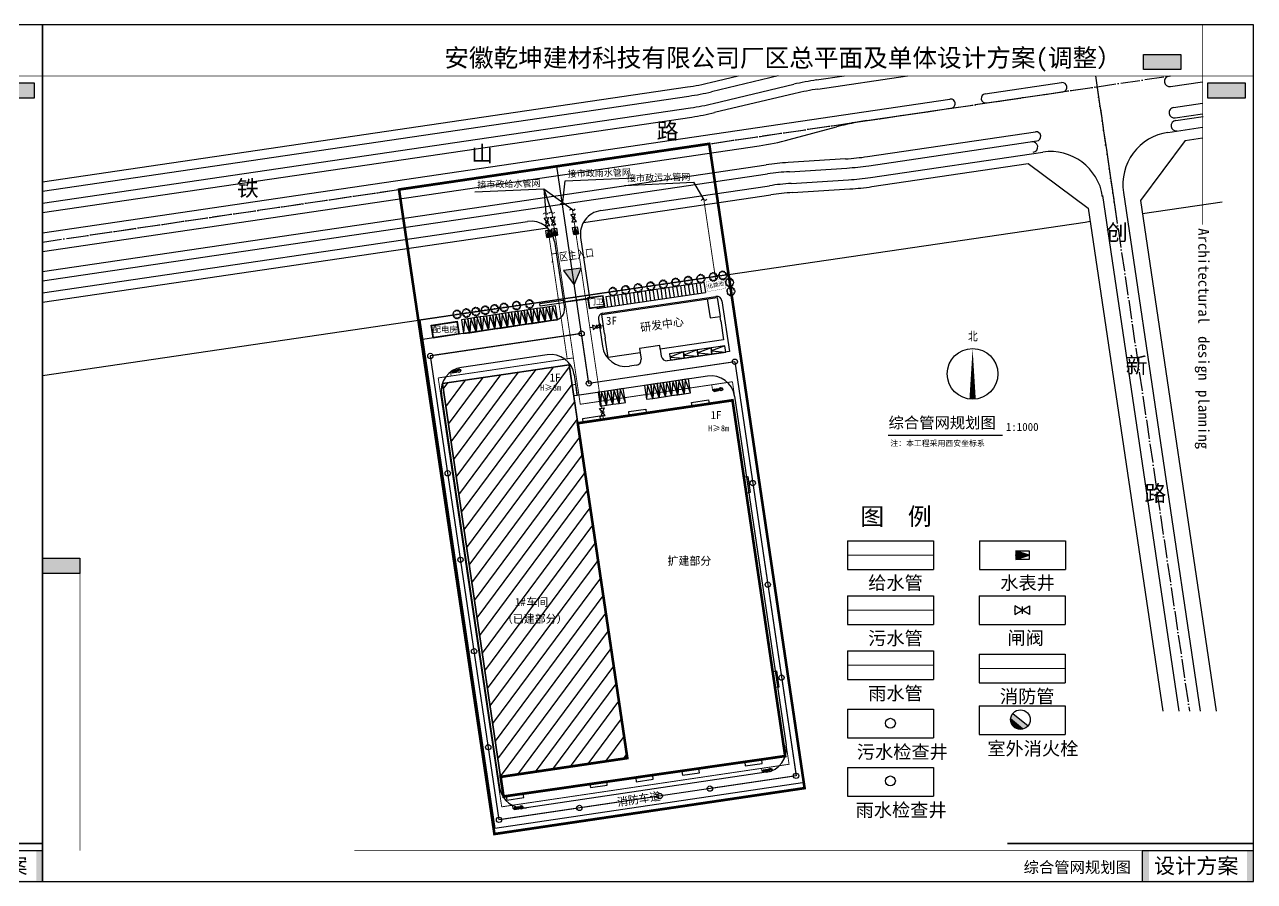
# Model space of a CAD drawing. Header units: millimetres. Extents: x 475841 to 500774, y 3420694 to 3426131.
# Drawn here: x 500308.5 to 500774.1, y 3425615.2 to 3425939.4 of the extents above; entities that cross this region are included whole.
import ezdxf

# ---------------------------------------------------------------- set-up
doc = ezdxf.new("R2010")
doc.units = ezdxf.units.MM
doc.header["$LTSCALE"] = 10
for name, pattern in [('ACAD_ISO04W100', [30.5, 24, -3, 0.5, -3]), ('ACAD_ISO05W100', [33, 24, -3, 0, -3, 0, -3]), ('DASH', [0.35, 0.25, -0.1]), ('DASHDOT', [25.4, 12.7, -6.35, 0, -6.35])]:
    doc.linetypes.add(name, pattern=pattern)
doc.layers.get('0').update_dxf_attribs({"linetype": 'CONTINUOUS'})
doc.layers.get('Defpoints').update_dxf_attribs({"linetype": 'CONTINUOUS'})
for name, color, linetype in [('99999', 7, 'CONTINUOUS'), ('DIM_SYMB', 3, 'CONTINUOUS'), ('E02', 7, 'CONTINUOUS'), ('EQUIP_污水', 7, 'CONTINUOUS'), ('EQUIP_消火栓', 7, 'CONTINUOUS'), ('EQUIP_给水', 7, 'CONTINUOUS'), ('EQUIP_雨水', 7, 'CONTINUOUS'), ('PIPE-污水', 220, 'DASH'), ('PIPE-消防', 1, 'TG_XH'), ('PIPE-给水', 120, 'CONTINUOUS'), ('PIPE-雨水', 4, 'CONTINUOUS'), ('PUB_TEXT', 7, 'CONTINUOUS'), ('PUB_TITLE', 4, 'CONTINUOUS'), ('Road', 7, 'CONTINUOUS'), ('ROAD-1', 75, 'CONTINUOUS'), ('TREE', 66, 'CONTINUOUS'), ('VALVE_消防', 7, 'CONTINUOUS'), ('VALVE_给水', 7, 'CONTINUOUS'), ('VALVE_雨水', 7, 'CONTINUOUS'), ('VPIPE-雨水', 4, 'CONTINUOUS'), ('WELL_污水', 7, 'CONTINUOUS'), ('WELL_雨水', 7, 'CONTINUOUS'), ('XROAD', 7, 'CONTINUOUS'), ('停车位', 152, 'CONTINUOUS'), ('原道路', 7, 'CONTINUOUS'), ('建筑', 2, 'CONTINUOUS'), ('建筑外', 2, 'CONTINUOUS'), ('用地红线', 1, 'CONTINUOUS'), ('线', 144, 'CONTINUOUS'), ('道路', 150, 'CONTINUOUS')]:
    doc.layers.add(name, color=color, linetype=linetype)
doc.layers.add('EQUIP_消防', color=7, linetype='CONTINUOUS', lineweight=13)
doc.layers.add('N', color=7, linetype='CONTINUOUS', lineweight=13)
doc.styles.add('_TCH_DIM', font='SIMPLEX', dxfattribs={"bigfont": 'GBCBIG'})
doc.styles.add('DIMST', font='SimSun.ttf', dxfattribs={"width": 0.8})
doc.styles.add('TG_LINETYPE', font='SIMPLEX', dxfattribs={"width": 0.8, "height": 3, "bigfont": 'HZTXT'})
doc.styles.add('宋体', font='NSimSun.ttf')
doc.styles.add('黑体', font='simhei.ttf', dxfattribs={"width": 0.8, "height": 25})
doc.linetypes.add('TG_XH', pattern='A,2,-0.6,["XH",TG_LINETYPE,S=0.1,R=0,X=-0.52,Y=-0.15],0', length=2.6)

# ---------------------------------------------------------------- blocks, each defined once
blk = doc.blocks.new('dfghfg')
at = {"layer": 'TREE', "color": 68, "linetype": 'ByBlock'}
for p, q in [((509406.27, 3423593.02), (509406.62, 3423593.06)), ((509406.62, 3423593.06), (509406.36, 3423593.2)), ((509406.36, 3423593.2), (509406.36, 3423593.2))]:
    blk.add_line(p, q, dxfattribs=at)
blk.add_circle((509407.71, 3423592.55), 0.115, dxfattribs=at)
for centre, radius, start, end in [((509407.79, 3423592.49), 1.61, 160.8426, 187.275), ((509405.98, 3423589.66), 2.64, 77.3728, 85.4649), ((509407.8, 3423590.98), 1.76, 134.7782, 147.3315), ((509407.79, 3423592.49), 1.57, 200.8103, 231.4392), ((509407.79, 3423592.49), 1.58, 126.0751, 153.6245), ((509407.06, 3423591.29), 0.262, 97.741, 188.8108), ((509406.75, 3423593.1), 0.673, 48.5203, 80.5151), ((509403.76, 3423590.92), 3.32, 2.9465, 10.9238), ((509407.79, 3423592.49), 1.57, 243.1498, 261.8356), ((509407.79, 3423592.49), 1.6, 89.3321, 114.3856), ((509406.84, 3423593.68), 0.39, 343.6555, 39.76), ((509408.19, 3423591.15), 0.661, 160.6008, 199.3992), ((509408.11, 3423591.41), 0.534, 186.1911, 248.4952), ((509407.29, 3423593.83), 0.579, 352.0775, 26.6129), ((509407.56, 3423594.25), 0.606, 304.1868, 338.5411), ((509407.79, 3423592.49), 1.58, 274.7236, 290.3277), ((509407.79, 3423592.49), 1.59, 62.8767, 77.7021), ((509408.7, 3423591.35), 0.49, 170.6314, 220.6278), ((509408.79, 3423592.13), 0.9, 230.4582, 263.1093), ((509408.05, 3423593.91), 0.461, 315.8454, 359.7651), ((509407.08, 3423598.27), 4.9, 285.4397, 290.7099), ((509409.05, 3423592.61), 0.701, 83.5323, 121.6544), ((509410.69, 3423598.75), 5.9, 250.0865, 256.3451), ((509407.79, 3423592.49), 1.54, 305.394, 326.2464), ((509408.89, 3423593.88), 1.97, 266.7455, 282.0146), ((509407.81, 3423590.59), 1.64, 39.6536, 53.993), ((509407.79, 3423592.49), 1.57, 31.4098, 49.4753), ((509407.79, 3423592.49), 1.6, 340.3307, 19.43)]:
    blk.add_arc(centre, radius, start, end, dxfattribs=at)
blk = doc.blocks.new('fgh')
at = {"layer": '线'}
for points in [[(490802.03, 3425524.69), (490815.46, 3425524.69), (490815.46, 3425530.2), (490802.03, 3425530.2)], [(490825.18, 3425514.42), (490838.61, 3425514.42), (490838.61, 3425519.93), (490825.18, 3425519.93)], [(490405.09, 3425343.06), (490418.52, 3425343.06), (490418.52, 3425348.57), (490405.09, 3425348.57)]]:
    blk.add_hatch(color=253, dxfattribs=at).paths.add_polyline_path(points)
h = blk.add_hatch(color=253, dxfattribs=at)
h.paths.add_polyline_path([(490841.68, 3425232.11), (490841.68, 3425243.14), (490801.51, 3425243.14), (490801.51, 3425232.11)])
h.paths.add_polyline_path([(490803.95, 3425232.35), (490839.35, 3425232.35), (490839.35, 3425243.28), (490803.95, 3425243.28)])
at = {"color": 253}
for points, const_width in [([(490823.31, 3425540.81), (490823.31, 3425468.77)], 0.22), ([(490841.68, 3425522.44), (490405.09, 3425522.44)], 0.22), ([(490418.52, 3425348.57), (490418.52, 3425243.14)], 0.22), ([(490841.68, 3425245.82), (490752.91, 3425245.82)], 0.588)]:
    blk.add_lwpolyline(points, dxfattribs=dict(at, const_width=const_width))
at = {"layer": 'PUB_TITLE', "color": 6}
blk.add_lwpolyline([(490405.09, 3425232.11), (490841.68, 3425232.11), (490841.68, 3425540.81), (490405.09, 3425540.81)], close=True, dxfattribs=at)
at = {"layer": '线', "color": 253}
for points in [[(490802.03, 3425530.2), (490815.46, 3425530.2), (490815.46, 3425524.69), (490802.03, 3425524.69)], [(490825.18, 3425519.93), (490838.61, 3425519.93), (490838.61, 3425514.42), (490825.18, 3425514.42)], [(490405.09, 3425348.57), (490418.52, 3425348.57), (490418.52, 3425343.06), (490405.09, 3425343.06)], [(490841.68, 3425243.14), (490801.51, 3425243.14), (490801.51, 3425232.11), (490841.68, 3425232.11)]]:
    blk.add_lwpolyline(points, close=True, dxfattribs=at)
at = {"layer": '线', "color": 253, "const_width": 0.22}
blk.add_lwpolyline([(490841.68, 3425243.14), (490517.49, 3425243.14)], dxfattribs=at)
at = {"layer": 'PUB_TEXT', "style": '宋体'}
for s, height, p in [('安徽乾坤建材科技有限公司厂区总平面及单体设计方案(调整）', 6.5127, (490549.88, 3425525.7)), ('设计方案', 5.582, (490805.77, 3425234.95))]:
    blk.add_text(s, height=height, dxfattribs=at).set_placement(p)
for s, height, p in [('Architectural', 3.9076, (490821.75, 3425467.55)), ('design', 3.908, (490821.75, 3425428.64)), ('planning', 3.908, (490821.75, 3425409.19))]:
    blk.add_text(s, height=height, rotation=270, dxfattribs=at).set_placement(p)
blk = doc.blocks.new('$VALVE$00000752')
for p, q in [((-112.5, 75), (112.5, 75)), ((112.5, 75), (112.5, -75)), ((112.5, -75), (-112.5, -75))]:
    blk.add_line(p, q)
blk.add_lwpolyline([(-112.5, -75), (112.5, 0), (-112.5, 75)], close=True)
for p in [(-112.5, 0), (112.5, 0)]:
    blk.add_point(p)
blk.add_solid([(-112.5, 75), (112.5, 0), (-112.5, -75)])
blk = doc.blocks.new('$VALVE$00000296')
for points in [[(-125, 72), (-125, -72), (125, 72), (125, -72), (-125, 72)], [(0, 60), (0, -64)]]:
    blk.add_lwpolyline(points)
for p in [(-125, 0), (125, 0)]:
    blk.add_point(p)
blk = doc.blocks.new('$TwtSys$00000483')
blk.add_line((-93, 93, 0), (93, -93, 0))
blk.add_circle((0, 0, 0), 131)
at = {"color": 0}
for points in [[(34, -127, 0), (-127, 34, 0), (93, -93, 0), (-93, 93, 0)], [(-34, -127, 0), (-127, -34, 0), (34, -127, 0), (-127, 34, 0)], [(-93, -93, 0), (-93, -93, 0), (-34, -127, 0), (-127, -34, 0)]]:
    blk.add_solid(points, dxfattribs=at)
at = {"flags": 9}
blk.add_attdef('A', (0, 0, 0), '', height=0.00524, dxfattribs=at)
blk = doc.blocks.new('$TwtSys$00000187')
blk.add_circle((0, 0, 0), 0.5)
blk = doc.blocks.new('sdfedf')
at = {"layer": '停车位', "linetype": 'Continuous', "flags": 128}
for points in [[(40390647.63, 3427557.29), (40390647.63, 3427562.59), (40390650.03, 3427562.59), (40390650.03, 3427557.29), (40390647.63, 3427557.29)], [(40390647.63, 3427557.29), (40390648.83, 3427562.59), (40390650.03, 3427557.29)]]:
    blk.add_lwpolyline(points, dxfattribs=at)
blk = doc.blocks.new('6')
at = {"layer": '建筑', "color": 8, "elevation": 1.33}
for points in [[(491009.53, 3426077.69), (491008.75, 3426082.93), (491006.38, 3426082.58), (491007.15, 3426077.34), (491009.53, 3426077.69)], [(491009.53, 3426077.69), (491007.57, 3426082.75), (491007.15, 3426077.34)]]:
    blk.add_lwpolyline(points, dxfattribs=at)
blk = doc.blocks.new('$TwtSys$00000132')
at = {"elevation": 0}
blk.add_lwpolyline([(7, -101, -0.575183), (0, 0, 0.604745), (-11, 101, 16.924828)], format="xyb", dxfattribs=at)

msp = doc.modelspace()

# ---------------------------------------------------------------- hatches: boundary and pattern name
msp.add_hatch(color=1).paths.add_polyline_path([(500512.467, 3425846.374), (500516.591, 3425840.981), (500519.199, 3425847.249)])
at = {"layer": 'PIPE-消防', "linetype": 'TG_XH'}
for points in [[(500518.866, 3425795.738), (500518.693, 3425795.713), (500518.719, 3425795.539)], [(500518.866, 3425795.738), (500518.892, 3425795.565), (500518.719, 3425795.539)], [(500597.908, 3425659.495), (500598.081, 3425659.52), (500598.107, 3425659.347)], [(500597.908, 3425659.495), (500597.934, 3425659.322), (500598.107, 3425659.347)]]:
    msp.add_hatch(color=256, dxfattribs=at).paths.add_polyline_path(points)
at = {"layer": 'VPIPE-雨水'}
h = msp.add_hatch(dxfattribs=at)
h.set_pattern_fill('ANSI31', color=256, scale=3, style=0)
h.set_pattern_definition([(53.4228, (500538.679, 3425802.189), (-3.82455, 2.838), [])])
h.paths.add_polyline_path([(500517.913, 3425788.567), (500514.639, 3425810.676), (500466.682, 3425803.575), (500488.724, 3425654.718), (500536.681, 3425661.819)])
h.paths.add_polyline_path([(500488.186, 3425711.559), (500516.094, 3425711.559), (500516.094, 3425717.508), (500488.186, 3425717.508)], flags=24)
h.paths.add_polyline_path([(500507.945, 3425800.334), (500512.293, 3425800.334), (500512.293, 3425803.657), (500507.945, 3425803.657)], flags=24)
h.paths.add_polyline_path([(500504.657, 3425800.274), (500509.1, 3425800.274), (500509.1, 3425803.882), (500504.657, 3425803.882)], flags=24)
h.paths.add_polyline_path([(500503.097, 3425800.347), (500505.799, 3425800.347), (500505.799, 3425803.594), (500503.097, 3425803.594)], flags=24)
h.paths.add_polyline_path([(500506.516, 3425803.597), (500512.297, 3425803.597), (500512.297, 3425807.977), (500506.516, 3425807.977)], flags=8)
h.paths.add_polyline_path([(500497.432, 3425717.924), (500508.065, 3425717.924), (500508.065, 3425723.899), (500497.432, 3425723.899)], flags=8)
h.paths.add_polyline_path([(500493.368, 3425718.621), (500499.166, 3425718.621), (500499.166, 3425723.051), (500493.368, 3425723.051)], flags=24)
h.paths.add_polyline_path([(500488.186, 3425711.559), (500516.094, 3425711.559), (500516.094, 3425717.508), (500488.186, 3425717.508)], flags=8)
h.paths.add_polyline_path([(500507.945, 3425800.334), (500512.293, 3425800.334), (500512.293, 3425803.657), (500507.945, 3425803.657)], flags=8)
h.paths.add_polyline_path([(500504.657, 3425800.274), (500509.1, 3425800.274), (500509.1, 3425803.882), (500504.657, 3425803.882)], flags=8)
h.paths.add_polyline_path([(500503.097, 3425800.347), (500505.799, 3425800.347), (500505.799, 3425803.594), (500503.097, 3425803.594)], flags=8)
h.paths.add_polyline_path([(500506.516, 3425803.597), (500512.297, 3425803.597), (500512.297, 3425807.977), (500506.516, 3425807.977)], flags=24)
h.paths.add_polyline_path([(500497.432, 3425717.924), (500508.065, 3425717.924), (500508.065, 3425723.899), (500497.432, 3425723.899)], flags=24)
h.paths.add_polyline_path([(500493.368, 3425718.621), (500499.166, 3425718.621), (500499.166, 3425723.051), (500493.368, 3425723.051)], flags=8)

# ---------------------------------------------------------------- linework, layer by layer
at = {"color": 253}
for p, q in [((500619.967, 3425744.079), (500652.577, 3425744.079)), ((500619.967, 3425744.079), (500619.967, 3425733.209)), ((500652.577, 3425744.079), (500652.577, 3425733.209)), ((500669.974, 3425744.079), (500702.584, 3425744.079)), ((500669.974, 3425744.079), (500669.974, 3425733.209)), ((500702.584, 3425744.079), (500702.584, 3425733.209)), ((500619.967, 3425733.209), (500652.577, 3425733.209)), ((500669.974, 3425733.209), (500702.584, 3425733.209)), ((500619.967, 3425723.235), (500652.577, 3425723.235)), ((500619.967, 3425723.235), (500619.967, 3425712.365)), ((500652.577, 3425723.235), (500652.577, 3425712.365)), ((500669.837, 3425723.235), (500702.446, 3425723.235)), ((500669.837, 3425723.235), (500669.837, 3425712.365)), ((500702.446, 3425723.235), (500702.446, 3425712.365)), ((500619.967, 3425712.365), (500652.577, 3425712.365)), ((500669.837, 3425712.365), (500702.446, 3425712.365)), ((500619.967, 3425702.392), (500652.577, 3425702.392)), ((500619.967, 3425702.392), (500619.967, 3425691.522)), ((500652.577, 3425702.392), (500652.577, 3425691.522)), ((500669.837, 3425701.15), (500702.446, 3425701.15)), ((500669.837, 3425701.15), (500669.837, 3425690.28)), ((500702.446, 3425701.15), (500702.446, 3425690.28)), ((500619.967, 3425691.522), (500652.577, 3425691.522)), ((500669.837, 3425690.28), (500702.446, 3425690.28)), ((500619.967, 3425680.348), (500652.577, 3425680.348)), ((500619.967, 3425680.348), (500619.967, 3425669.478)), ((500652.577, 3425680.348), (500652.577, 3425669.478)), ((500669.837, 3425681.589), (500702.446, 3425681.589)), ((500669.837, 3425681.589), (500669.837, 3425670.719)), ((500702.446, 3425681.589), (500702.446, 3425670.719)), ((500669.837, 3425670.719), (500702.446, 3425670.719)), ((500619.967, 3425669.478), (500652.577, 3425669.478)), ((500619.967, 3425658.304), (500619.967, 3425647.434)), ((500619.967, 3425658.304), (500652.577, 3425658.304)), ((500652.577, 3425658.304), (500652.577, 3425647.434)), ((500619.967, 3425647.434), (500652.577, 3425647.434))]:
    msp.add_line(p, q, dxfattribs=at)
at = {"color": 1, "elevation": 1.333}
msp.add_lwpolyline([(500519.199, 3425847.249), (500512.467, 3425846.374), (500516.591, 3425840.981)], close=True, dxfattribs=at)
at = {"const_width": 0.08, "elevation": 1.333}
msp.add_lwpolyline([(500567.105, 3425838.38), (500566.444, 3425842.137), (500573.383, 3425843.358), (500574.044, 3425839.602)], close=True, dxfattribs=at)
at = {"color": 1, "linetype": 'Continuous'}
for points, elevation in [([(500471.83, 3425808.743), (500472.002, 3425807.768), (500470.365, 3425807.48), (500470.193, 3425808.455)], 2.666), ([(500571.031, 3425801.758), (500571.202, 3425800.783), (500569.565, 3425800.495), (500569.394, 3425801.47)], 1.333), ([(500589.695, 3425657.615), (500589.867, 3425656.64), (500588.23, 3425656.351), (500588.058, 3425657.327)], 2.666), ([(500495.424, 3425643.477), (500495.596, 3425642.501), (500493.959, 3425642.213), (500493.787, 3425643.188)], 2.666)]:
    msp.add_lwpolyline(points, close=True, dxfattribs=dict(at, elevation=elevation))
at = {"layer": 'Defpoints', "elevation": 1.333, "flags": 128}
for points in [[(500567.682, 3425894.297), (500603.787, 3425650.469)], [(500450.249, 3425877.004), (500486.366, 3425633.093)]]:
    msp.add_lwpolyline(points, dxfattribs=at)
at = {"layer": 'DIM_SYMB', "linetype": 'Continuous', "elevation": 1.333}
msp.add_lwpolyline([(500667.387, 3425797.643, 2.4, 0, 0), (500667.387, 3425816.843, 0, 0, 0)], format="xyseb", dxfattribs=at)
at = {"layer": 'DIM_SYMB', "const_width": 0.56, "elevation": 1.333}
msp.add_lwpolyline([(500635.367, 3425783.947), (500678.729, 3425783.947)], dxfattribs=at)
at = {"layer": 'DIM_SYMB', "linetype": 'Continuous'}
msp.add_circle((500667.387, 3425807.243, 1.333), 9.6, dxfattribs=at)
at = {"layer": 'E02', "color": 1, "linetype": 'ACAD_ISO04W100', "ltscale": 0.03}
for p, q in [((500713.893, 3425920.01, 1.333), (500721.856, 3425866.229, 1.333)), ((500714.499, 3425915.918, 1.333), (500742.288, 3425920.01, 1.333)), ((500714.499, 3425915.918, 1.333), (500742.288, 3425920.01, 1.333)), ((500714.499, 3425915.918, 1.333), (500742.288, 3425920.01, 1.333)), ((500714.499, 3425915.918, 1.333), (500742.288, 3425920.01, 1.333)), ((500315.342, 3425857.137, 1.333), (500714.499, 3425915.918, 1.333)), ((500325.38, 3425858.616, 1.333), (500714.499, 3425915.918, 1.333)), ((500325.38, 3425858.616, 1.333), (500714.499, 3425915.918, 1.333))]:
    msp.add_line(p, q, dxfattribs=at)
at = {"layer": 'E02', "color": 1, "linetype": 'ACAD_ISO04W100', "ltscale": 0.03, "elevation": 1.333, "flags": 128}
msp.add_lwpolyline([(500714.408, 3425916.532), (500749.5, 3425679.541)], dxfattribs=at)
at = {"layer": 'PIPE-污水', "linetype": 'DASH', "ltscale": 0.01, "const_width": 0.35}
msp.add_lwpolyline([(500570.138, 3425842.829), (500565.658, 3425873.086)], dxfattribs=at)
at = {"layer": 'PIPE-污水', "linetype": 'DASHDOT', "ltscale": 0.005, "const_width": 0.35}
msp.add_lwpolyline([(500619.967, 3425717.8), (500652.577, 3425717.8)], dxfattribs=at)
at = {"layer": 'PIPE-消防', "linetype": 'TG_XH', "ltscale": 0.01, "const_width": 0.35}
for points in [[(500505.77, 3425867.891), (500506.015, 3425866.238)], [(500508.131, 3425868.24), (500508.375, 3425866.588)], [(500506.455, 3425863.27), (500506.693, 3425861.659)], [(500508.815, 3425863.62), (500509.017, 3425862.254)], [(500507.089, 3425858.989), (500513.908, 3425812.934)], [(500509.413, 3425859.583), (500516.268, 3425813.283)], [(500469.987, 3425806.43), (500513.908, 3425812.934)], [(500513.908, 3425812.934), (500516.268, 3425813.283)], [(500516.268, 3425813.283), (500518.866, 3425795.738)], [(500465.086, 3425805.704), (500469.987, 3425806.43)], [(500465.086, 3425805.704), (500489.121, 3425643.386)], [(500470.577, 3425808.049), (500469.768, 3425807.906)], [(500469.768, 3425807.906), (500469.987, 3425806.43)], [(500472.163, 3425808.328), (500471.808, 3425808.265)], [(500518.866, 3425795.738), (500568.645, 3425803.109)], [(500568.645, 3425803.109), (500576.471, 3425804.268)], [(500568.645, 3425803.109), (500568.969, 3425800.921)], [(500569.778, 3425801.064), (500568.969, 3425800.921)], [(500571.364, 3425801.343), (500571.009, 3425801.28)], [(500576.471, 3425804.268), (500597.908, 3425659.495)], [(500493.163, 3425643.985), (500587.46, 3425657.948)], [(500587.46, 3425657.948), (500597.908, 3425659.495)], [(500587.46, 3425657.948), (500587.633, 3425656.778)], [(500588.442, 3425656.92), (500587.633, 3425656.778)], [(500590.028, 3425657.2), (500589.673, 3425657.137)], [(500489.121, 3425643.386), (500493.163, 3425643.985)], [(500493.163, 3425643.985), (500493.363, 3425642.64)], [(500494.172, 3425642.782), (500493.363, 3425642.64)], [(500495.757, 3425643.061), (500495.403, 3425642.999)]]:
    msp.add_lwpolyline(points, dxfattribs=at)
at = {"layer": 'PIPE-消防', "linetype": 'TG_XH', "ltscale": 0.05, "const_width": 0.35}
msp.add_lwpolyline([(500669.837, 3425695.715), (500702.446, 3425695.715)], dxfattribs=at)
at = {"layer": 'PIPE-给水', "color": 3, "linetype": 'Continuous', "ltscale": 0.01, "const_width": 0.35}
for points in [[(500515.888, 3425869.389), (500516.132, 3425867.736)], [(500516.572, 3425864.769), (500516.861, 3425862.816)], [(500517.256, 3425860.145), (500522.503, 3425824.716)], [(500523.573, 3425824.874), (500522.503, 3425824.716)], [(500522.503, 3425824.716), (500527.008, 3425794.29)], [(500527.611, 3425825.472), (500526.541, 3425825.314)], [(500527.447, 3425791.322), (500527.642, 3425790.008)], [(500619.967, 3425738.644), (500652.577, 3425738.644)]]:
    msp.add_lwpolyline(points, dxfattribs=at)
at = {"layer": 'PIPE-雨水', "linetype": 'Continuous', "ltscale": 0.01, "const_width": 0.35}
for points in [[(500519.183, 3425823.48), (500512.118, 3425871.458)], [(500463.092, 3425814.163), (500518.34, 3425822.344)], [(500519.512, 3425821.507), (500521.976, 3425804.629)], [(500468.53, 3425770.613), (500462.249, 3425813.028)], [(500523.109, 3425803.786), (500576.378, 3425811.674)], [(500577.514, 3425810.831), (500584.017, 3425766.915)], [(500473.377, 3425737.875), (500468.823, 3425768.634)], [(500584.31, 3425764.936), (500589.708, 3425728.481)], [(500478.501, 3425703.271), (500473.67, 3425735.896)], [(500590.001, 3425726.503), (500594.921, 3425693.278)], [(500483.882, 3425666.933), (500478.794, 3425701.293)], [(500595.214, 3425691.299), (500600.424, 3425656.115)], [(500487.95, 3425639.46), (500484.175, 3425664.955)], [(500599.581, 3425654.979), (500568.936, 3425650.441)], [(500547.967, 3425647.336), (500519.516, 3425643.123)], [(500517.537, 3425642.83), (500489.086, 3425638.617)]]:
    msp.add_lwpolyline(points, dxfattribs=at)
at = {"layer": 'PIPE-雨水', "linetype": 'DASH', "ltscale": 0.1, "const_width": 0.35}
msp.add_lwpolyline([(500619.967, 3425696.957), (500652.577, 3425696.957)], dxfattribs=at)
at = {"layer": 'Road', "ltscale": 0.5}
for p, q in [((500593.753, 3425920.01, 1.333), (500568.535, 3425914.013, 1.333)), ((500628.716, 3425881.553, 1.333), (500693.92, 3425891.155, 1.333)), ((500628.716, 3425881.553, 1.333), (500693.92, 3425891.155, 1.333))]:
    msp.add_line(p, q, dxfattribs=at)
at = {"layer": 'Road'}
msp.add_line((500741.335, 3425898.643, 1.333), (500754.468, 3425900.577, 1.333), dxfattribs=at)
msp.add_line((500741.335, 3425898.643, 1.333), (500754.468, 3425900.577, 1.333), dxfattribs=at)
msp.add_line((500741.335, 3425898.643, 1.333), (500754.468, 3425900.577, 1.333), dxfattribs=at)
msp.add_line((500741.335, 3425898.643, 1.333), (500754.468, 3425900.577, 1.333), dxfattribs=at)
msp.add_line((500741.335, 3425898.643, 1.333), (500754.468, 3425900.577, 1.333), dxfattribs=at)
at = {"layer": 'ROAD-1', "ltscale": 0.5}
for p, q in [((500608.326, 3425918.477, 1.333), (500618.738, 3425920.01, 1.333)), ((500608.326, 3425918.477, 1.333), (500618.738, 3425920.01, 1.333)), ((500608.836, 3425915.014, 1.333), (500642.762, 3425920.01, 1.333)), ((500608.836, 3425915.014, 1.333), (500642.762, 3425920.01, 1.333)), ((500672.156, 3425913.22, 1.333), (500701.094, 3425917.481, 1.333)), ((500672.156, 3425913.22, 1.333), (500701.094, 3425917.481, 1.333)), ((500569.148, 3425909.552, 1.333), (500599.715, 3425916.822, 1.333)), ((500569.148, 3425909.552, 1.333), (500599.715, 3425916.822, 1.333)), ((500600.268, 3425913.368, 1.333), (500569.701, 3425906.098, 1.333)), ((500600.268, 3425913.368, 1.333), (500569.701, 3425906.098, 1.333)), ((500672.666, 3425909.757, 1.333), (500701.604, 3425914.019, 1.333)), ((500672.666, 3425909.757, 1.333), (500701.604, 3425914.019, 1.333)), ((500315.342, 3425860.675, 1.333), (500658.8, 3425911.253, 1.333)), ((500315.342, 3425871.794, 1.333), (500560.623, 3425907.914, 1.333)), ((500315.342, 3425868.256, 1.333), (500561.132, 3425904.451, 1.333)), ((500627.22, 3425903.065, 1.333), (500659.31, 3425907.791, 1.333)), ((500597.913, 3425895.892, 1.333), (500615.854, 3425900.71, 1.333)), ((500627.55, 3425889.468, 1.333), (500691.204, 3425898.842, 1.333)), ((500627.55, 3425889.468, 1.333), (500691.204, 3425898.842, 1.333)), ((500628.06, 3425886.005, 1.333), (500691.714, 3425895.379, 1.333)), ((500628.06, 3425886.005, 1.333), (500691.714, 3425895.379, 1.333)), ((500315.342, 3425853.6, 1.333), (500586.547, 3425893.538, 1.333)), ((500315.342, 3425846.019, 1.333), (500589.276, 3425886.359, 1.333)), ((500619.284, 3425888.6, 1.333), (500597.542, 3425887.227, 1.333)), ((500598.011, 3425883.76, 1.333), (500619.752, 3425885.133, 1.333)), ((500315.342, 3425842.481, 1.333), (500589.786, 3425882.896, 1.333))]:
    msp.add_line(p, q, dxfattribs=at)
at = {"layer": 'ROAD-1'}
for p, q in [((500741.74, 3425919.929, 1.333), (500742.288, 3425920.01, 1.333)), ((500741.74, 3425919.929, 1.333), (500742.288, 3425920.01, 1.333)), ((500742.323, 3425915.972, 1.333), (500754.468, 3425917.76, 1.333)), ((500742.323, 3425915.972, 1.333), (500754.468, 3425917.76, 1.333)), ((500742.323, 3425915.972, 1.333), (500754.468, 3425917.76, 1.333)), ((500742.323, 3425915.972, 1.333), (500754.468, 3425917.76, 1.333)), ((500743.484, 3425908.057, 1.333), (500754.468, 3425909.674, 1.333)), ((500743.484, 3425908.057, 1.333), (500754.468, 3425909.674, 1.333)), ((500743.484, 3425908.057, 1.333), (500754.468, 3425909.674, 1.333)), ((500743.484, 3425908.057, 1.333), (500754.468, 3425909.674, 1.333)), ((500744.067, 3425904.099, 1.333), (500754.468, 3425905.631, 1.333)), ((500744.067, 3425904.099, 1.333), (500754.468, 3425905.631, 1.333)), ((500744.067, 3425904.099, 1.333), (500754.468, 3425905.631, 1.333)), ((500744.067, 3425904.099, 1.333), (500754.468, 3425905.631, 1.333)), ((500744.266, 3425903.118, 1.333), (500754.667, 3425904.65, 1.333))]:
    msp.add_line(p, q, dxfattribs=at)
at = {"layer": 'ROAD-1', "ltscale": 0.5}
for centre, radius, start, end in [((500622.968, 3425819.049, 1.333), 100.5, 98.37724, 103.37788), ((500701.349, 3425915.75, 1.333), 1.75, 278.37724, 98.37724), ((500623.405, 3425816.081, 1.333), 100, 98.37724, 103.37788), ((500672.411, 3425911.489, 1.333), 1.75, 98.37909, 278.37909), ((500546.126, 3426006.352, 1.333), 99.5, 278.37724, 283.37788), ((500659.055, 3425909.522, 1.333), 1.75, 278.37887, 98.37887), ((500546.563, 3426003.384, 1.333), 100, 278.37724, 283.37788), ((500641.789, 3425804.132, 1.333), 100, 98.37724, 105.03166), ((500691.459, 3425897.11, 1.333), 1.75, 278.37724, 98.37724), ((500571.978, 3425992.471, 1.333), 100, 278.37724, 285.03166), ((500603.845, 3425787.426, 1.333), 100, 93.61359, 98.37724), ((500612.981, 3425988.401, 1.333), 100, 273.61359, 278.37724), ((500613.418, 3425985.433, 1.333), 100.5, 273.61359, 278.37724), ((500604.282, 3425784.458, 1.333), 99.5, 93.61359, 98.37724)]:
    msp.add_arc(centre, radius, start, end, dxfattribs=at)
at = {"layer": 'ROAD-1'}
for centre, start, end in [((500742.031, 3425917.951, 1.333), 98.37724, 188.37724), ((500742.031, 3425917.951, 1.333), 188.37724, 278.37724), ((500743.776, 3425906.078, 1.333), 98.37724, 188.37724), ((500743.776, 3425906.078, 1.333), 98.37724, 188.37724), ((500743.776, 3425906.078, 1.333), 188.37724, 278.37724), ((500743.776, 3425906.078, 1.333), 188.37724, 278.37724), ((500744.558, 3425901.139, 1.333), 98.37724, 278.37724), ((500744.558, 3425901.139, 1.333), 98.37724, 278.37724), ((500690.045, 3425893.112, 1.333), 278.37724, 98.37724)]:
    msp.add_arc(centre, 2, start, end, dxfattribs=at)
at = {"layer": 'VPIPE-雨水', "linetype": 'Continuous'}
for centre in [(500519.368, 3425822.496), (500462.103, 3425814.017), (500577.368, 3425811.821), (500522.12, 3425803.64), (500468.676, 3425769.624), (500584.164, 3425765.926), (500473.524, 3425736.885), (500589.855, 3425727.492), (500478.648, 3425702.282), (500595.067, 3425692.288), (500484.029, 3425665.944), (500600.57, 3425655.125), (500548.956, 3425647.483), (500567.947, 3425650.295), (500518.526, 3425642.977), (500488.097, 3425638.471)]:
    msp.add_circle(centre, 1, dxfattribs=at)
at = {"layer": 'XROAD', "color": 4, "ltscale": 0.5}
for p, q in [((500568.025, 3425917.475, 1.333), (500578.683, 3425920.01, 1.333)), ((500629.226, 3425878.091, 1.333), (500688.481, 3425886.817, 1.333))]:
    msp.add_line(p, q, dxfattribs=at)
at = {"layer": 'XROAD', "color": 4}
msp.add_line((500747.841, 3425895.558, 1.333), (500754.468, 3425896.534, 1.333), dxfattribs=at)
msp.add_line((500747.841, 3425895.558, 1.333), (500754.468, 3425896.534, 1.333), dxfattribs=at)
msp.add_line((500747.841, 3425895.558, 1.333), (500754.468, 3425896.534, 1.333), dxfattribs=at)
at = {"layer": 'XROAD'}
for p, q in [((500731.716, 3425867.914, 1.333), (500761.88, 3425872.356, 1.333)), ((500575.006, 3425844.837, 1.333), (500709.951, 3425864.709, 1.333)), ((500709.951, 3425864.709, 1.333), (500711.929, 3425865, 1.333)), ((500315.342, 3425806.598, 1.333), (500457.573, 3425827.543, 1.333))]:
    msp.add_line(p, q, dxfattribs=at)
at = {"layer": '建筑', "color": 8}
for p, q in [((500628.716, 3425881.553, 1.333), (500693.92, 3425891.155, 1.333)), ((500522.12, 3425803.64, 1.333), (500509.955, 3425885.797, 1.333)), ((500629.226, 3425878.091, 1.333), (500688.481, 3425886.817, 1.333)), ((500688.481, 3425886.817, 1.333), (500711.197, 3425869.946, 1.333)), ((500598.708, 3425879.312, 1.333), (500620.449, 3425880.685, 1.333)), ((500526.596, 3425869.042, 1.333), (500590.441, 3425878.444, 1.333)), ((500599.218, 3425875.849, 1.333), (500620.959, 3425877.223, 1.333)), ((500520.058, 3425864.541, 1.333), (500590.951, 3425874.981, 1.333)), ((500716.553, 3425874.739, 1.333), (500745.457, 3425679.541, 1.333)), ((500711.197, 3425869.946, 1.333), (500739.391, 3425679.541, 1.333)), ((500315.342, 3425837.933, 1.333), (500498.894, 3425864.963, 1.333)), ((500315.342, 3425834.395, 1.333), (500506.452, 3425862.538, 1.333)), ((500509.108, 3425857.377, 1.333), (500512.839, 3425832.181, 1.333)), ((500519.004, 3425858.82, 1.333), (500522.372, 3425836.071, 1.333)), ((500528.568, 3425836.483, 1.333), (500565.664, 3425841.972, 1.333)), ((500541.923, 3425838.459, 1.333), (500542.508, 3425834.502, 1.333)), ((500543.406, 3425838.679, 1.333), (500543.992, 3425834.722, 1.333)), ((500544.89, 3425838.898, 1.333), (500545.476, 3425834.941, 1.333)), ((500546.374, 3425839.118, 1.333), (500546.96, 3425835.161, 1.333)), ((500547.858, 3425839.337, 1.333), (500548.444, 3425835.38, 1.333)), ((500549.342, 3425839.557, 1.333), (500549.927, 3425835.6, 1.333)), ((500550.826, 3425839.776, 1.333), (500551.411, 3425835.82, 1.333)), ((500552.309, 3425839.996, 1.333), (500552.895, 3425836.039, 1.333)), ((500553.793, 3425840.216, 1.333), (500554.379, 3425836.259, 1.333)), ((500555.277, 3425840.435, 1.333), (500555.863, 3425836.478, 1.333)), ((500556.761, 3425840.655, 1.333), (500557.347, 3425836.698, 1.333)), ((500558.245, 3425840.874, 1.333), (500558.83, 3425836.918, 1.333)), ((500559.729, 3425841.094, 1.333), (500560.314, 3425837.137, 1.333)), ((500561.213, 3425841.314, 1.333), (500561.798, 3425837.357, 1.333)), ((500562.696, 3425841.533, 1.333), (500563.282, 3425837.576, 1.333)), ((500564.18, 3425841.753, 1.333), (500564.766, 3425837.796, 1.333)), ((500565.664, 3425841.972, 1.333), (500566.25, 3425838.015, 1.333)), ((500512.494, 3425834.514, 1.333), (500521.632, 3425835.866, 1.333)), ((500512.523, 3425834.316, 1.333), (500521.661, 3425835.668, 1.333)), ((500527.535, 3425836.835, 1.333), (500521.6, 3425835.957, 1.333)), ((500521.6, 3425835.957, 1.333), (500522.185, 3425832, 1.333)), ((500525.131, 3425831.93, 1.333), (500566.25, 3425838.015, 1.333)), ((500526.989, 3425829.673, 1.333), (500570.752, 3425836.153, 1.333)), ((500527.403, 3425830.24, 1.333), (500570.215, 3425836.579, 1.333)), ((500528.121, 3425832.878, 1.333), (500527.535, 3425836.835, 1.333)), ((500528.568, 3425836.483, 1.333), (500529.154, 3425832.526, 1.333)), ((500530.052, 3425836.702, 1.333), (500530.637, 3425832.745, 1.333)), ((500531.536, 3425836.922, 1.333), (500532.121, 3425832.965, 1.333)), ((500533.02, 3425837.141, 1.333), (500533.605, 3425833.184, 1.333)), ((500534.503, 3425837.361, 1.333), (500535.089, 3425833.404, 1.333)), ((500535.987, 3425837.581, 1.333), (500536.573, 3425833.624, 1.333)), ((500537.471, 3425837.8, 1.333), (500538.057, 3425833.843, 1.333)), ((500538.955, 3425838.02, 1.333), (500539.541, 3425834.063, 1.333)), ((500540.439, 3425838.239, 1.333), (500541.024, 3425834.282, 1.333)), ((500570.752, 3425836.153, 1.333), (500571.813, 3425828.991, 1.333)), ((500572.486, 3425834.894, 1.333), (500575.328, 3425815.703, 1.333)), ((500522.178, 3425832.046, 1.333), (500528.114, 3425832.925, 1.333)), ((500522.185, 3425832, 1.333), (500528.121, 3425832.878, 1.333)), ((500525.058, 3425832.425, 1.333), (500525.131, 3425831.93, 1.333)), ((500528.05, 3425822.511, 1.333), (500526.989, 3425829.673, 1.333)), ((500509.468, 3425827.638, 1.333), (500459.167, 3425820.19, 1.333)), ((500525.718, 3425827.968, 1.333), (500527.241, 3425817.681, 1.333)), ((500571.654, 3425828.968, 1.333), (500571.912, 3425827.227, 1.333)), ((500571.912, 3425827.227, 1.333), (500572.07, 3425827.25, 1.333)), ((500572.07, 3425827.25, 1.333), (500573.131, 3425820.088, 1.333)), ((500519.329, 3425822.49, 1.333), (500462.103, 3425814.017, 1.333)), ((500528.208, 3425822.535, 1.333), (500528.05, 3425822.511, 1.333)), ((500528.466, 3425820.794, 1.333), (500528.208, 3425822.535, 1.333)), ((500528.308, 3425820.77, 1.333), (500528.466, 3425820.794, 1.333)), ((500529.392, 3425813.45, 1.333), (500528.308, 3425820.77, 1.333)), ((500573.131, 3425820.088, 1.333), (500549.152, 3425816.538, 1.333)), ((500541.5, 3425815.243, 1.333), (500529.392, 3425813.45, 1.333)), ((500548.933, 3425818.022, 1.333), (500541.256, 3425816.885, 1.333)), ((500541.256, 3425816.885, 1.333), (500541.5, 3425815.243, 1.333)), ((500541.5, 3425815.243, 1.333), (500541.866, 3425812.77, 1.333)), ((500549.152, 3425816.538, 1.333), (500548.933, 3425818.022, 1.333)), ((500549.152, 3425816.538, 1.333), (500549.542, 3425813.907, 1.333)), ((500575.328, 3425815.703, 1.333), (500551.813, 3425812.221, 1.333)), ((500462.103, 3425814.017, 1.333), (500488.097, 3425638.471, 1.333)), ((500506.359, 3425814.505, 1.333), (500473.863, 3425809.693, 1.333)), ((500577.368, 3425811.821, 1.333), (500522.12, 3425803.64, 1.333)), ((500540.18, 3425810.499, 1.333), (500537.462, 3425810.096, 1.333)), ((500577.368, 3425811.821, 1.333), (500600.57, 3425655.125, 1.333)), ((500516.58, 3425806.92, 1.333), (500517.74, 3425799.088, 1.333)), ((500567.052, 3425806.39, 1.333), (500517.74, 3425799.088, 1.333)), ((500466.278, 3425799.472, 1.333), (500488.317, 3425650.634, 1.333)), ((500577.273, 3425798.806, 1.333), (500596.834, 3425666.703, 1.333)), ((500602.988, 3425652.451, 1.333), (500486.558, 3425635.21, 1.333)), ((500600.57, 3425655.125, 1.333), (500488.097, 3425638.471, 1.333)), ((500589.249, 3425656.482, 1.333), (500498.539, 3425643.05, 1.333))]:
    msp.add_line(p, q, dxfattribs=at)
at = {"layer": '建筑'}
msp.add_line((500578.051, 3425786.726, 1.333), (500595.332, 3425670.019, 1.333), dxfattribs=at)
at = {"layer": '建筑', "color": 8, "elevation": 1.333}
msp.add_lwpolyline([(500503.53, 3425833.829), (500512.401, 3425835.142), (500512.552, 3425834.119), (500503.681, 3425832.805)], close=True, dxfattribs=at)
at = {"layer": '建筑', "elevation": 1.333, "flags": 128}
for points in [[(500522.185, 3425832), (500528.121, 3425832.878), (500527.535, 3425836.835), (500521.6, 3425835.957)], [(500522.354, 3425832.227), (500527.894, 3425833.047), (500527.367, 3425836.608), (500521.827, 3425835.788)]]:
    msp.add_lwpolyline(points, close=True, dxfattribs=at)
at = {"layer": '建筑', "color": 8, "elevation": 1.333, "flags": 128}
for points in [[(500522.354, 3425832.227), (500527.894, 3425833.047), (500527.367, 3425836.608), (500521.827, 3425835.788)], [(500462.618, 3425825.554), (500472.115, 3425826.959), (500472.788, 3425822.409), (500463.292, 3425821.004)]]:
    msp.add_lwpolyline(points, close=True, dxfattribs=at)
at = {"layer": '建筑', "color": 8, "elevation": 1.333}
msp.add_lwpolyline([(500566.941, 3425835.589), (500568.002, 3425828.427), (500571.8, 3425828.99)], dxfattribs=at)
at = {"layer": '建筑', "color": 8, "elevation": 1.333, "flags": 128}
for points in [[(500462.391, 3425825.723), (500472.284, 3425827.186), (500473.015, 3425822.24), (500463.123, 3425820.776), (500462.391, 3425825.723)], [(500488.724, 3425654.718), (500536.681, 3425661.819), (500536.681, 3425661.819), (500536.681, 3425661.819), (500517.913, 3425788.567), (500517.913, 3425788.567), (500514.639, 3425810.676), (500466.682, 3425803.575), (500488.724, 3425654.718)], [(500516.363, 3425799.029), (500517.719, 3425799.229), (500517.133, 3425803.186), (500515.778, 3425802.986)]]:
    msp.add_lwpolyline(points, dxfattribs=at)
at = {"layer": '建筑', "elevation": 1.333}
msp.add_lwpolyline([(500514.639, 3425810.676), (500536.681, 3425661.819), (500488.724, 3425654.718), (500466.682, 3425803.575)], close=True, dxfattribs=at)
at = {"layer": '建筑', "color": 8, "const_width": 1, "elevation": 1.333, "flags": 128}
msp.add_lwpolyline([(500488.724, 3425654.718), (500536.681, 3425661.819), (500517.913, 3425788.567), (500576.494, 3425797.242), (500596.431, 3425662.6), (500489.822, 3425647.299), (500488.724, 3425654.718)], dxfattribs=at)
at = {"layer": '建筑', "color": 8, "flags": 128}
for points in [[(500561.171, 3425794.973), (500560.951, 3425796.456), (500567.381, 3425797.408), (500567.601, 3425795.925)], [(500537.43, 3425791.457), (500537.21, 3425792.941), (500543.64, 3425793.893), (500543.86, 3425792.409)], [(500520.01, 3425788.878), (500519.79, 3425790.361), (500526.22, 3425791.314), (500526.44, 3425789.83)], [(500580.788, 3425768.238), (500582.272, 3425768.457), (500583.18, 3425762.324), (500581.697, 3425762.105)], [(500591.686, 3425694.64), (500593.17, 3425694.86), (500594.078, 3425688.727), (500592.595, 3425688.507)], [(500557.367, 3425656.815), (500557.586, 3425655.331), (500564.016, 3425656.283), (500563.797, 3425657.767)], [(500581.108, 3425660.331), (500581.328, 3425658.847), (500587.757, 3425659.799), (500587.538, 3425661.283)], [(500522.456, 3425652.131), (500522.676, 3425650.647), (500529.106, 3425651.599), (500528.886, 3425653.083)], [(500539.862, 3425654.337), (500540.082, 3425652.853), (500546.512, 3425653.806), (500546.292, 3425655.289)], [(500490.801, 3425647.444), (500491.021, 3425645.96), (500497.451, 3425646.912), (500497.231, 3425648.396)]]:
    msp.add_lwpolyline(points, dxfattribs=at)
at = {"layer": '建筑', "color": 8}
for centre, radius, start, end in [((500696.834, 3425871.369, 1.333), 20, 8.42291, 98.37724), ((500614.147, 3425980.486, 1.333), 100, 273.61359, 278.37724), ((500605.01, 3425779.511, 1.333), 100, 93.61359, 98.37724), ((500605.52, 3425776.048, 1.333), 100, 93.61359, 98.37724), ((500614.657, 3425977.024, 1.333), 100, 273.61359, 278.37724), ((500527.907, 3425860.138, 1.333), 9, 98.37724, 188.42283), ((500500.206, 3425856.059, 1.333), 9, 8.42283, 98.37724), ((500570.508, 3425834.601, 1.333), 2, 8.42283, 98.42283), ((500508.883, 3425831.595, 1.333), 4, 278.42283, 8.42283), ((500527.696, 3425828.261, 1.333), 2, 98.42283, 188.42283), ((500536.144, 3425818.999, 1.333), 9, 188.42283, 278.42283), ((500507.677, 3425805.602, 1.333), 9, 8.42283, 98.42283), ((500539.887, 3425812.477, 1.333), 2, 278.42283, 8.42283), ((500551.52, 3425814.2, 1.333), 2, 188.42283, 278.42283), ((500475.181, 3425800.79, 1.333), 9, 98.42283, 188.42283), ((500568.37, 3425797.487, 1.333), 9, 8.42283, 98.42283), ((500587.931, 3425665.385, 1.333), 9, 278.42283, 8.42283), ((500497.22, 3425651.953, 1.333), 9, 188.42283, 278.42283)]:
    msp.add_arc(centre, radius, start, end, dxfattribs=at)
at = {"layer": '建筑外'}
msp.add_line((500571.813, 3425828.991, 1.333), (500571.654, 3425828.968, 1.333), dxfattribs=at)
at = {"layer": '用地红线', "linetype": 'DASH', "const_width": 1, "elevation": 1.333, "flags": 128}
msp.add_lwpolyline([(500450.249, 3425877.004), (500567.682, 3425894.297), (500603.787, 3425650.469), (500486.366, 3425633.093), (500450.249, 3425877.004)], dxfattribs=at)
at = {"layer": '用地红线', "linetype": 'ACAD_ISO05W100', "ltscale": 0.02, "const_width": 0.5, "elevation": 1.333, "flags": 128}
msp.add_lwpolyline([(500486.366, 3425633.093), (500457.573, 3425827.543), (500575.006, 3425844.837), (500603.787, 3425650.469), (500486.366, 3425633.093)], dxfattribs=at)
at = {"layer": '道路'}
for p, q in [((500568.025, 3425917.475, 1.333), (500578.683, 3425920.01, 1.333)), ((500593.753, 3425920.01, 1.333), (500568.535, 3425914.013, 1.333)), ((500315.342, 3425879.88, 1.333), (500559.457, 3425915.829, 1.333)), ((500315.342, 3425876.342, 1.333), (500559.967, 3425912.366, 1.333)), ((500741.335, 3425898.643, 1.333), (500754.468, 3425900.577, 1.333)), ((500747.841, 3425895.558, 1.333), (500730.984, 3425872.86, 1.333)), ((500747.841, 3425895.558, 1.333), (500754.468, 3425896.534, 1.333)), ((500628.716, 3425881.553, 1.333), (500693.92, 3425891.155, 1.333)), ((500629.226, 3425878.091, 1.333), (500688.481, 3425886.817, 1.333)), ((500688.481, 3425886.817, 1.333), (500711.197, 3425869.946, 1.333)), ((500598.708, 3425879.312, 1.333), (500620.449, 3425880.685, 1.333)), ((500599.218, 3425875.849, 1.333), (500620.959, 3425877.223, 1.333)), ((500724.464, 3425875.927, 1.333), (500753.544, 3425679.541, 1.333)), ((500716.553, 3425874.739, 1.333), (500745.457, 3425679.541, 1.333)), ((500730.984, 3425872.86, 1.333), (500759.609, 3425679.541, 1.333)), ((500711.197, 3425869.946, 1.333), (500739.391, 3425679.541, 1.333)), ((500458.067, 3425827.616, 1.333), (500486.558, 3425635.21, 1.333)), ((500602.988, 3425652.451, 1.333), (500486.558, 3425635.21, 1.333))]:
    msp.add_line(p, q, dxfattribs=at)
at = {"layer": '道路', "color": 4, "linetype": 'Continuous'}
for p, q in [((500512.137, 3425871.06), (500513.112, 3425880.259, 1.333)), ((500513.112, 3425880.259, 1.333), (500539.271, 3425881.426, 1.333)), ((500478.919, 3425876.138, 1.333), (500505.079, 3425877.305, 1.333)), ((500505.079, 3425877.305, 1.333), (500508.131, 3425868.238)), ((500505.079, 3425877.305, 1.333), (500505.771, 3425867.888)), ((500505.079, 3425877.305, 1.333), (500515.888, 3425869.386)), ((500535.596, 3425878.566, 1.333), (500561.756, 3425879.733, 1.333)), ((500561.756, 3425879.733, 1.333), (500565.658, 3425873.086))]:
    msp.add_line(p, q, dxfattribs=at)
at = {"layer": '道路'}
for centre, radius, start, end in [((500544.888, 3426014.762, 1.333), 100, 278.37724, 283.37788), ((500545.398, 3426011.299, 1.333), 100, 278.37724, 283.37788), ((500744.248, 3425878.857, 1.333), 20, 98.37724, 188.42291), ((500744.248, 3425878.857, 1.333), 20, 98.37724, 188.42291)]:
    msp.add_arc(centre, radius, start, end, dxfattribs=at)

# ---------------------------------------------------------------- block references
for p in [(9474.629, -253.802), (9477.003, -253.45), (9479.377, -253.099), (9481.751, -252.747), (9484.125, -252.396), (9486.5, -252.044), (9488.874, -251.693), (9491.248, -251.341), (9493.622, -250.99), (9495.996, -250.638), (9498.37, -250.287), (9500.744, -249.935), (9467.507, -254.857), (9469.881, -254.505), (9472.255, -254.154), (9524.034, -281.614, -1.333), (9526.408, -281.262, -1.333), (9536.798, -279.724), (9539.172, -279.372), (9541.547, -279.02), (9543.921, -278.669), (9546.295, -278.317), (9548.669, -277.966), (9551.043, -277.614), (9519.286, -282.317, -1.333), (9521.66, -281.965, -1.333)]:
    msp.add_blockref('6', p)
at = {"extrusion": (-1.12989e-05, 8.38461e-06, 1), "rotation": 89.9980743990097}
for p in [(3926619.079, 2934690.875, 22.387), (3926624.321, 2934691.652, 21.706), (3926629.564, 2934692.428, 21.706), (3926634.807, 2934693.204, 21.025)]:
    msp.add_blockref('6', p, dxfattribs=at)
at = {"layer": 'EQUIP_污水', "xscale": 0.01, "yscale": 0.01, "zscale": 0.01, "rotation": 98.42283171792361}
msp.add_blockref('$TwtSys$00000132', (500565.658, 3425873.086), dxfattribs=at)
at = {"layer": 'EQUIP_消火栓', "linetype": 'Continuous', "xscale": 0.005, "yscale": 0.005, "zscale": 0.005, "rotation": 246.5707022223578}
for p in [(500472.936, 3425808.464), (500572.136, 3425801.479), (500590.801, 3425657.336), (500496.53, 3425643.197)]:
    msp.add_blockref('$TwtSys$00000483', p, dxfattribs=at)
at = {"layer": 'EQUIP_消防', "xscale": 0.01, "yscale": 0.01, "zscale": 0.01}
for p, rotation in [((500505.77, 3425867.891), 278.4228317190247), ((500508.131, 3425868.24), 278.4228317192029)]:
    msp.add_blockref('$TwtSys$00000132', p, dxfattribs=dict(at, rotation=rotation))
at = {"layer": 'EQUIP_给水', "xscale": 0.01, "yscale": 0.01, "zscale": 0.01, "rotation": 278.4228317179667}
msp.add_blockref('$TwtSys$00000132', (500515.888, 3425869.389), dxfattribs=at)
at = {"layer": 'EQUIP_雨水', "xscale": 0.01, "yscale": 0.01, "zscale": 0.01, "rotation": 98.37723571625291}
msp.add_blockref('$TwtSys$00000132', (500512.118, 3425871.458), dxfattribs=at)
at = {"layer": 'PIPE-给水', "xscale": 0.02826889547313529, "yscale": 0.02826889604330063, "zscale": 0.02826889665120121, "rotation": 5.342252210212552}
msp.add_blockref('$TwtSys$00000483', (500685.499, 3425676.384), dxfattribs=at)
at = {"layer": 'VALVE_消防', "xscale": -0.012, "yscale": -0.012, "zscale": 0.012}
for name, p, rotation in [('$VALVE$00000296', (500506.235, 3425864.754), 278.4228317190247), ('$VALVE$00000296', (500508.595, 3425865.104), 278.4228317192029), ('$VALVE$00000752', (500506.891, 3425860.324), 278.4228317190247), ('$VALVE$00000752', (500509.215, 3425860.918), 278.4228317192029)]:
    msp.add_blockref(name, p, dxfattribs=dict(at, rotation=rotation))
at = {"layer": 'VALVE_消防', "linetype": 'Continuous', "xscale": -0.005, "yscale": -0.005, "zscale": 0.005, "rotation": 189.9851381406113}
for p in [(500471.193, 3425808.157), (500570.394, 3425801.172), (500589.058, 3425657.029), (500494.787, 3425642.891)]:
    msp.add_blockref('$VALVE$00000296', p, dxfattribs=at)
at = {"layer": 'VALVE_给水', "xscale": -0.012, "yscale": -0.012, "zscale": 0.012}
for name, p, rotation in [('$VALVE$00000296', (500516.352, 3425866.252), 278.4228317179667), ('$VALVE$00000752', (500517.059, 3425861.48), 278.4228317179667), ('$VALVE$00000296', (500525.057, 3425825.094), 188.4228317103449), ('$VALVE$00000296', (500527.228, 3425792.806), 278.4228317180097)]:
    msp.add_blockref(name, p, dxfattribs=dict(at, rotation=rotation))
at = {"layer": 'VALVE_雨水', "linetype": 'Continuous', "xscale": 0.02243563588126563, "yscale": 0.02243563230149448, "zscale": 0.02243563226285801}
for name, p in [('$VALVE$00000752', (500686.279, 3425738.644)), ('$VALVE$00000296', (500686.142, 3425717.8))]:
    msp.add_blockref(name, p, dxfattribs=at)
at = {"layer": 'WELL_污水', "linetype": 'Continuous', "xscale": 3.739272044087895, "yscale": 3.739272043807432, "zscale": 3.739272043809279, "rotation": 329.4263599087479}
msp.add_blockref('$TwtSys$00000187', (500636.272, 3425675.027), dxfattribs=at)
at = {"layer": 'WELL_雨水', "xscale": 3.739272043851088, "yscale": 3.739272043807432, "zscale": 3.739272043809279}
msp.add_blockref('$TwtSys$00000187', (500636.272, 3425653.19), dxfattribs=at)
at = {"layer": '停车位', "linetype": 'Continuous', "xscale": -1, "rotation": 8.422831722242536}
for p in [(40957543.806, 5951546.998, 1.333), (40957546.18, 5951547.35, 1.333), (40957548.554, 5951547.702, 1.333), (40957550.928, 5951548.053, 1.333), (40957553.302, 5951548.405, 1.333), (40957555.677, 5951548.756, 1.333), (40957558.051, 5951549.108, 1.333), (40957560.425, 5951549.459, 1.333), (40957562.799, 5951549.811, 1.333), (40957565.173, 5951550.162, 1.333), (40957531.935, 5951545.241, 1.333), (40957534.31, 5951545.592, 1.333), (40957536.684, 5951545.944, 1.333), (40957588.463, 5951518.484), (40957590.837, 5951518.835), (40957601.227, 5951520.374, 1.333), (40957603.601, 5951520.725, 1.333), (40957605.975, 5951521.077, 1.333), (40957608.349, 5951521.428, 1.333), (40957610.724, 5951521.78, 1.333), (40957613.098, 5951522.132, 1.333), (40957615.472, 5951522.483, 1.333), (40957583.715, 5951517.781), (40957586.089, 5951518.132)]:
    msp.add_blockref('sdfedf', p, dxfattribs=at)
at = {"layer": '原道路', "linetype": 'Continuous'}
for p in [(-8852.76, 2249.32, 1.333), (-8852.76, 2249.32, 1.333), (-8848.01, 2250.019, 1.333), (-8848.01, 2250.019, 1.333), (-8843.27, 2250.743, 1.333), (-8843.27, 2250.743, 1.333), (-8838.522, 2251.446, 1.333), (-8838.522, 2251.446, 1.333), (-8834.96, 2251.974, 1.333), (-8834.96, 2251.974, 1.333), (-8832.38, 2249.323, 1.333), (-8832.38, 2249.323, 1.333), (-8876.507, 2245.822, 1.333), (-8876.507, 2245.822, 1.333), (-8871.759, 2246.522, 1.333), (-8871.759, 2246.522, 1.333), (-8871.759, 2246.522, 1.333), (-8871.759, 2246.522, 1.333), (-8867.009, 2247.222, 1.333), (-8867.009, 2247.222, 1.333), (-8867.009, 2247.222, 1.333), (-8867.009, 2247.222, 1.333), (-8862.264, 2247.92, 1.333), (-8862.264, 2247.92, 1.333), (-8862.264, 2247.92, 1.333), (-8862.264, 2247.92, 1.333), (-8857.509, 2248.62, 1.333), (-8857.509, 2248.62, 1.333), (-8831.883, 2245.963, 1.333), (-8831.883, 2245.963, 1.333), (-8831.883, 2245.963, 1.333), (-8831.883, 2245.963, 1.333), (-8917.748, 2239.865, 1.333), (-8917.748, 2239.865, 1.333), (-8913, 2240.568, 1.333), (-8913, 2240.568, 1.333), (-8908.107, 2241.161, 1.333), (-8908.107, 2241.161, 1.333), (-8935.554, 2237.228, 1.333), (-8935.554, 2237.228, 1.333), (-8931.993, 2237.756, 1.333), (-8931.993, 2237.756, 1.333), (-8928.432, 2238.283, 1.333), (-8928.432, 2238.283, 1.333), (-8924.87, 2238.81, 1.333), (-8924.87, 2238.81, 1.333), (-8921.309, 2239.338, 1.333), (-8921.309, 2239.338, 1.333)]:
    msp.add_blockref('dfghfg', p, dxfattribs=at)
at = {"layer": '建筑', "color": 8, "xscale": -1, "rotation": 8.422831722242536}
msp.add_blockref('sdfedf', (40957541.432, 5951546.647, 1.333), dxfattribs=at)
at = {"layer": '建筑外', "xscale": 1.049999999988358, "yscale": 1.049999999813735, "zscale": 1.05}
for p in [(-15068.423, -170878.548), (-14610.003, -170878.548)]:
    msp.add_blockref('fgh', p, dxfattribs=at)

# ---------------------------------------------------------------- texts
at = {"layer": '99999', "style": '黑体'}
msp.add_text('注：本工程采用西安坐标系', height=2.1289, rotation=359.9952, dxfattribs=at).set_placement((500636.233, 3425779.911, 1.333))
at = {"layer": 'N', "style": '宋体'}
msp.add_text('化粪池', height=1.5157, rotation=11.83639, dxfattribs=at).set_placement((500567.154, 3425839.503, 1.333))
for s, height, p in [('图  例', 6.5988, (500624.903, 3425749.993)), ('给水管', 5.0522, (500627.859, 3425725.628)), ('水表井', 5.0522, (500677.866, 3425725.604)), ('污水管', 5.0522, (500627.859, 3425704.66)), ('闸阀', 5.0522, (500680.555, 3425704.76)), ('雨水管', 5.0522, (500627.859, 3425683.816)), ('消防管', 5.0522, (500677.729, 3425682.675)), ('污水检查井', 5.0522, (500623.557, 3425661.644)), ('室外消火栓', 5.0522, (500672.969, 3425662.931)), ('雨水检查井', 5.0522, (500623.099, 3425639.646))]:
    msp.add_text(s, height=height, dxfattribs=at).set_placement(p)
at = {"layer": 'PUB_TEXT', "style": '宋体'}
for s, height, p in [('路', 6.076, (500547.782, 3425896.139, 115.945)), ('山', 6.076, (500477.585, 3425887.548, 89.919)), ('铁', 6.076, (500388.845, 3425874.48, 89.919)), ('创', 6.076, (500717.848, 3425857.722, 89.919)), ('门卫', 2.1266, (500521.809, 3425833.434, 1.333)), ('门卫', 2.1266, (500521.809, 3425833.434, 1.333)), ('3F', 3.038, (500528.588, 3425825.812, 1.333)), ('新', 6.076, (500725.287, 3425807.488, 89.919)), ('1F', 3.038, (500507.246, 3425804.327, 1.333)), ('1F', 3.038, (500507.246, 3425804.327, 1.333)), ('H', 2.278, (500503.638, 3425800.888, 1.333)), ('H', 2.278, (500503.638, 3425800.888, 1.333)), ('≥', 2.278, (500505.258, 3425800.888, 1.333)), ('≥', 2.278, (500505.258, 3425800.888, 1.333)), ('8m', 2.2785, (500508.499, 3425800.888, 1.333)), ('8m', 2.2785, (500508.499, 3425800.888, 1.333)), ('1F', 3.038, (500568.199, 3425790.154, 1.333)), ('1F', 3.038, (500568.199, 3425790.154, 1.333)), ('H', 2.278, (500567.25, 3425785.501, 1.333)), ('H', 2.278, (500567.25, 3425785.501, 1.333)), ('≥', 2.278, (500568.87, 3425785.501, 1.333)), ('≥', 2.278, (500568.87, 3425785.501, 1.333)), ('8m', 2.2785, (500572.11, 3425785.501, 1.333)), ('8m', 2.2785, (500572.11, 3425785.501, 1.333)), ('综合管网规划图', 4.2532, (500635.564, 3425786.64, 5.332)), ('1:1000', 3.038, (500679.973, 3425785.634, 1.333)), ('路', 6.076, (500732.465, 3425759.011, 89.919)), ('扩建部分', 3.038, (500551.896, 3425734.941, 89.919)), ('1#', 3.038, (500494.107, 3425719.359, 89.919)), ('1#', 3.038, (500494.107, 3425719.359, 89.919)), ('车间', 3.038, (500498.427, 3425719.359, 89.919)), ('车间', 3.038, (500498.427, 3425719.359, 89.919)), ('（已建部分）', 3.038, (500489.178, 3425712.989, 89.919)), ('（已建部分）', 3.038, (500489.178, 3425712.989, 89.919)), ('综合管网规划图', 4.2532, (500686.709, 3425618.383))]:
    msp.add_text(s, height=height, dxfattribs=at).set_placement(p)
for s, height, rotation, p in [('接市政雨水管网', 2.4455, 1.39261, (500514.116, 3425881.73, 1.333)), ('接市政给水管网', 2.4455, 1.39261, (500479.923, 3425877.609, 1.333)), ('接市政污水管网', 2.4455, 1.39261, (500536.6, 3425880.037, 1.333)), ('研发中心', 3.038, 8.42283, (500541.817, 3425823.196, 1.333)), ('消防车道', 3.038, 8.42283, (500533.043, 3425643.604, 1.333)), ('消防车道', 3.038, 8.42283, (500533.043, 3425643.604, 1.333))]:
    msp.add_text(s, height=height, rotation=rotation, dxfattribs=at).set_placement(p)
at = {"layer": 'PUB_TEXT', "style": 'DIMST', "width": 0.8}
msp.add_text('厂区主入口', height=2.9456, rotation=7.65368, dxfattribs=at).set_placement((500507.849, 3425849.537, 1.333))
at = {"layer": 'PUB_TEXT', "linetype": 'Continuous', "style": '_TCH_DIM'}
msp.add_text('北', height=3.858, dxfattribs=at).set_placement((500665.68, 3425819.455, 1.333))
at = {"layer": '建筑', "color": 8, "style": '宋体'}
msp.add_text('配电房', height=2.2785, dxfattribs=at).set_placement((500462.909, 3425822.916, 1.333))

doc.saveas('drawing.dxf')
